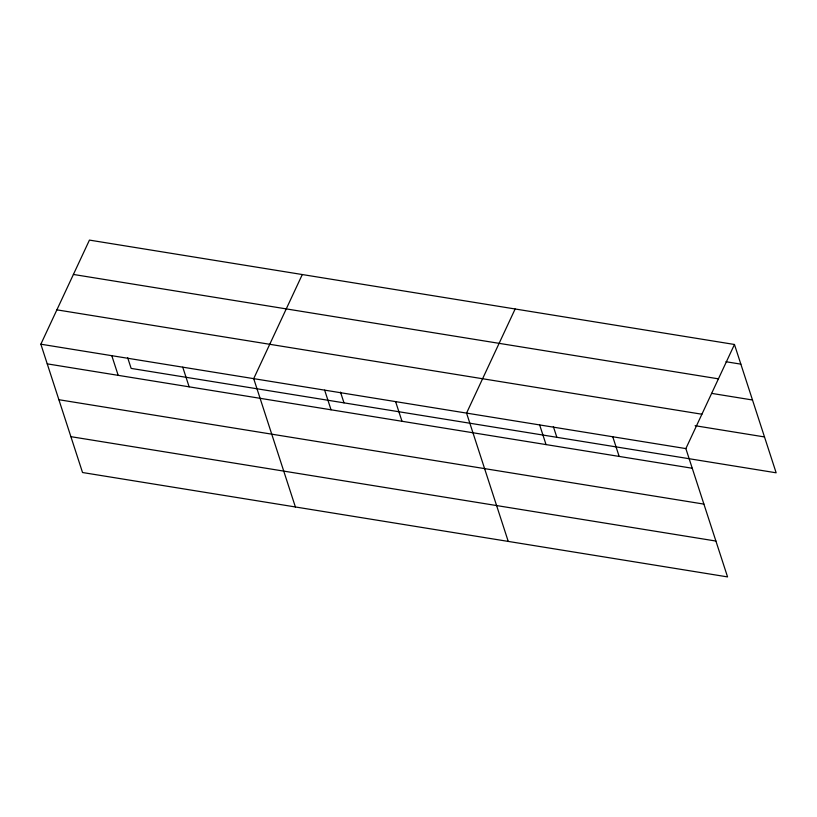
<?xml version="1.0" encoding="UTF-8"?>
<svg xmlns="http://www.w3.org/2000/svg" width="817" height="817" viewBox="0 0 817 817"><rect width="100%" height="100%" fill="white"/><g stroke="black" fill="none" stroke-linecap="round" stroke-linejoin="round"><path stroke-width="1.23" d="M734.463 344.478L685.861 448.594L727.559 576.904L82.537 472.522L40.85 344.202L89.441 240.096L734.463 344.478L776.15 472.798L131.139 368.406L127.646 357.652M302.3 274.543L253.699 378.649L295.397 506.969M515.149 308.989L466.558 413.096L508.245 541.416M725.976 361.737L740.845 364.137M73.407 274.451L718.419 378.833M711.607 393.375L752.498 399.993M56.884 309.847L701.895 414.229M695.114 425.708L764.498 436.942M40.85 344.202L685.861 448.594M47.243 363.861L692.254 468.253M58.885 399.717L703.897 504.109M70.895 436.666L715.906 541.048M612.76 436.758L619.153 456.417M553.354 426.545L556.847 437.299M539.659 424.932L546.042 444.591M395.602 401.617L401.995 421.276M340.495 392.099L343.988 402.852M324.655 390.138L331.038 409.797M182.753 367.17L189.135 386.829M111.796 355.691L118.189 375.35"/></g></svg>
